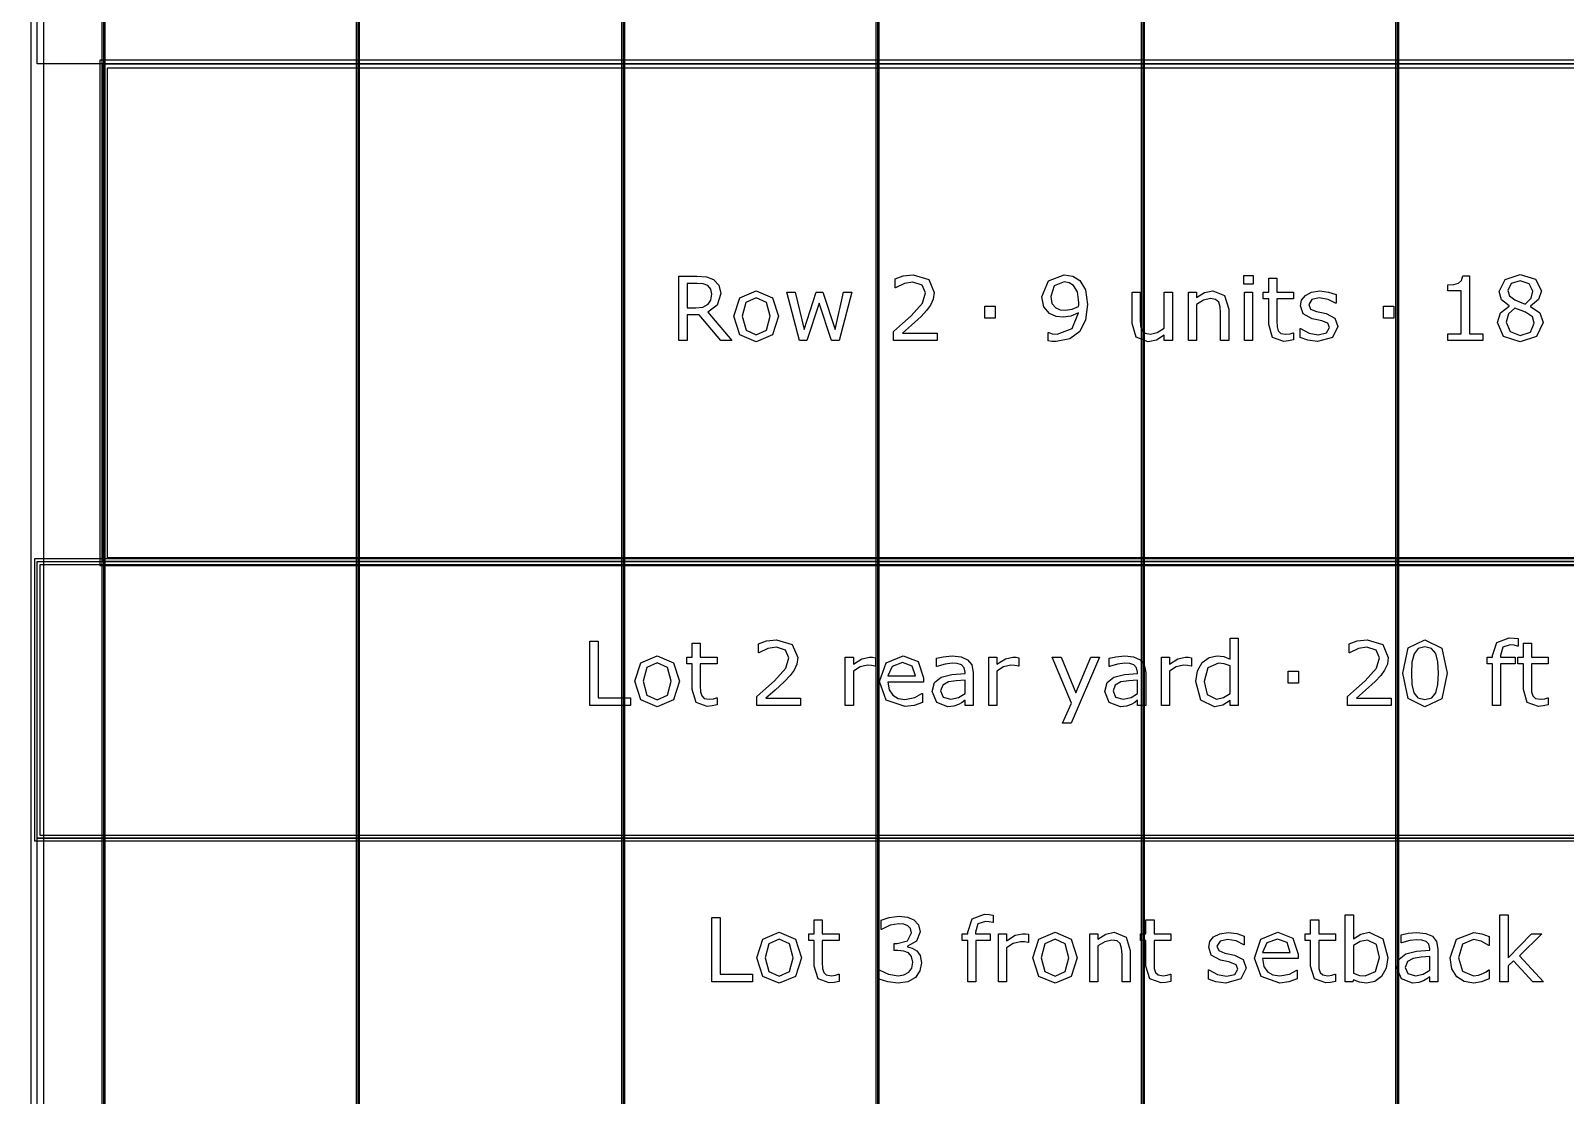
# Model space of a CAD drawing. Extents: x -1 to 182, y 89 to 480.
# Drawn here: x 4.6 to 41.33, y 407.66 to 433.12 of the extents above; entities that cross this region are included whole.
import ezdxf

# ---------------------------------------------------------------- set-up
doc = ezdxf.new("R2010")
doc.units = 0
doc.header["$MEASUREMENT"] = 0
doc.layers.add('Layer 1', color=7, linetype='Continuous')

msp = doc.modelspace()

# ---------------------------------------------------------------- linework, layer by layer
at = {"layer": 'Layer 1', "color": 7}
for points in [[(4.603848, 464.767334), (4.603848, 345.123108), (64.187733, 345.123108), (64.187733, 464.767334), (4.603848, 464.767334)], [(4.92114, 464.450042), (63.870439, 464.450042), (63.870439, 345.440402), (4.92114, 345.440402), (4.92114, 464.450042)], [(6.310201, 457.72953), (6.310201, 369.623391), (6.389783, 369.623391), (6.389783, 457.72953), (6.310201, 457.72953)], [(12.39561, 457.72953), (12.39561, 369.623391), (12.475192, 369.623391), (12.475192, 457.72953), (12.39561, 457.72953)], [(18.745602, 457.72953), (18.745602, 369.623391), (18.825184, 369.623391), (18.825184, 457.72953), (18.745602, 457.72953)], [(24.831011, 457.72953), (24.831011, 369.623391), (24.910593, 369.623391), (24.910593, 457.72953), (24.831011, 457.72953)], [(31.181003, 457.72953), (31.181003, 369.623391), (31.260585, 369.623391), (31.260585, 457.72953), (31.181003, 457.72953)], [(37.266412, 457.72953), (37.266412, 369.623391), (37.345994, 369.623391), (37.345994, 457.72953), (37.266412, 457.72953)], [(6.349992, 432.329562), (62.441588, 432.329562), (62.441588, 420.423327), (6.349992, 420.423327), (6.349992, 432.329562)], [(6.442493, 432.237061), (62.349087, 432.237061), (62.349087, 420.515828), (6.442493, 420.515828), (6.442493, 432.237061)], [(4.762494, 420.423327), (64.029086, 420.423327), (64.029086, 413.808752), (4.762494, 413.808752), (4.762494, 420.423327)], [(4.82864, 420.357181), (63.96294, 420.357181), (63.96294, 413.874898), (4.82864, 413.874898), (4.82864, 420.357181)]]:
    msp.add_lwpolyline(points, close=True, dxfattribs=at)
for points in [[(6.349992, 457.72953), (6.349992, 369.623391)], [(12.435401, 457.72953), (12.435401, 369.623391)], [(18.785393, 457.72953), (18.785393, 369.623391)], [(24.870802, 457.72953), (24.870802, 369.623391)], [(31.220794, 457.72953), (31.220794, 369.623391)], [(37.306203, 457.72953), (37.306203, 369.623391)], [(4.762494, 439.20872), (64.029086, 439.20872), (64.029086, 432.329562), (4.762494, 432.329562), (4.762494, 439.20872)], [(6.257491, 432.422063), (6.257491, 420.330826), (62.534089, 420.330826), (62.534089, 432.422063), (6.257491, 432.422063)], [(21.385748, 425.714987), (21.120131, 425.714987), (20.605435, 426.326835), (20.31708, 426.326835), (20.31708, 425.714987), (20.112442, 425.714987), (20.112442, 427.25391), (20.543423, 427.25391), (20.775967, 427.23531), (20.943398, 427.171233), (21.073622, 427.037907), (21.121165, 426.835337), (21.037449, 426.556284), (20.806972, 426.387819), (21.385748, 425.714987)], [(26.295003, 425.714987), (25.253207, 425.714987), (25.253207, 425.930995), (25.470248, 426.117029), (25.673853, 426.302031), (25.94567, 426.60692), (26.019051, 426.851868), (25.939469, 427.038937), (25.719328, 427.107149), (25.515723, 427.074076), (25.301783, 426.972791), (25.291448, 426.972791), (25.291448, 427.189831), (25.486785, 427.255977), (25.724496, 427.285949), (26.095532, 427.171228), (26.229891, 426.862203), (26.207153, 426.697871), (26.142041, 426.554213), (26.046956, 426.42812), (25.915698, 426.290661), (25.687288, 426.079823), (25.467147, 425.891721), (26.295003, 425.891721), (26.295003, 425.714987)], [(29.896844, 426.576948), (29.850336, 426.21108), (29.711845, 425.930995), (29.4762, 425.749094), (29.143405, 425.685015), (29.04212, 425.691206), (28.957368, 425.708775), (28.957368, 425.90618), (28.967714, 425.90618), (29.052462, 425.876208), (29.174419, 425.862767), (29.532019, 425.999194), (29.682913, 426.377466), (29.502047, 426.294784), (29.317045, 426.269992), (29.144445, 426.288592), (28.990449, 426.36094), (28.85299, 426.521137), (28.807517, 426.753679), (28.962544, 427.137118), (29.340815, 427.284911), (29.547521, 427.249772), (29.71392, 427.146421), (29.849312, 426.925245), (29.896852, 426.576945), (29.896844, 426.576948)], [(33.85939, 427.062707), (33.640281, 427.062707), (33.640281, 427.264245), (33.85939, 427.264245), (33.85939, 427.062707)], [(34.830905, 425.725332), (34.711017, 425.701573), (34.596294, 425.692259), (34.327578, 425.787345), (34.235593, 426.092235), (34.235593, 426.706149), (34.104336, 426.706149), (34.104336, 426.869447), (34.235593, 426.869447), (34.235593, 427.201211), (34.429897, 427.201211), (34.429897, 426.869447), (34.830905, 426.869447), (34.830905, 426.706149), (34.429897, 426.706149), (34.429897, 426.180084), (34.434025, 426.037458), (34.462965, 425.942375), (34.524975, 425.881396), (34.646932, 425.862796), (34.746151, 425.876237), (34.820565, 425.899997), (34.83091, 425.899997), (34.830905, 425.725332)], [(39.355687, 425.714987), (38.522666, 425.714987), (38.522666, 425.872083), (38.843057, 425.872083), (38.843057, 426.903544), (38.522666, 426.903544), (38.522666, 427.044104), (38.662191, 427.054449), (38.774845, 427.086487), (38.849259, 427.151601), (38.881297, 427.259088), (39.041494, 427.259088), (39.041494, 425.872094), (39.355687, 425.872094), (39.355687, 425.714987)], [(40.800559, 426.1439), (40.644497, 425.812139), (40.253822, 425.679848), (39.854881, 425.809038), (39.707087, 426.139767), (39.781501, 426.371277), (39.991308, 426.536642), (39.991308, 426.542833), (39.807338, 426.687525), (39.748428, 426.883896), (39.891055, 427.173284), (40.253822, 427.289039), (40.621759, 427.178451), (40.759218, 426.897332), (40.694106, 426.691661), (40.502903, 426.534565), (40.502903, 426.528373), (40.724078, 426.37541), (40.800559, 426.1439), (40.800559, 426.1439)], [(20.907225, 426.820862), (20.883454, 426.937649), (20.806974, 427.024466), (20.701554, 427.065808), (20.557894, 427.078217), (20.317081, 427.078217), (20.317081, 426.497375), (20.523787, 426.497375), (20.693285, 426.513911), (20.816275, 426.577991), (20.884488, 426.677209), (20.907226, 426.82087), (20.907225, 426.820862)], [(22.500924, 426.291696), (22.35623, 425.846244), (21.968657, 425.682949), (21.579017, 425.846244), (21.435357, 426.291696), (21.579017, 426.737145), (21.968657, 426.901478), (22.35623, 426.737145), (22.500924, 426.291696), (22.500924, 426.291696)], [(24.253786, 426.869437), (23.95303, 425.714987), (23.773196, 425.714987), (23.476574, 426.604854), (23.182018, 425.714987), (23.003218, 425.714987), (22.699361, 426.869437), (22.901932, 426.869437), (23.113806, 425.975437), (23.40216, 426.869437), (23.562356, 426.869437), (23.857945, 425.975437), (24.058449, 426.869437), (24.253786, 426.869437)], [(29.688073, 426.62139), (29.655, 426.878739), (29.564049, 427.029634), (29.459663, 427.09578), (29.338741, 427.116443), (29.103095, 427.023424), (29.017315, 426.761942), (29.045218, 426.601745), (29.139269, 426.493226), (29.241589, 426.449816), (29.365612, 426.439471), (29.52891, 426.461167), (29.68394, 426.524211), (29.686056, 426.566587), (29.688173, 426.621364), (29.688073, 426.62139)], [(31.92876, 425.714987), (31.734458, 425.714987), (31.734458, 425.843146), (31.546355, 425.72429), (31.347918, 425.682949), (31.064732, 425.793536), (30.963445, 426.12013), (30.963445, 426.869437), (31.157749, 426.869437), (31.157749, 426.212115), (31.166004, 426.061218), (31.201143, 425.954765), (31.273491, 425.88862), (31.402682, 425.867956), (31.567011, 425.907228), (31.734445, 426.007481), (31.734445, 426.869442), (31.928747, 426.869442), (31.92876, 425.714987)], [(33.27648, 425.714987), (33.082178, 425.714987), (33.082178, 426.372312), (33.072864, 426.52114), (33.038757, 426.630693), (32.964343, 426.694772), (32.838253, 426.716468), (32.671857, 426.677193), (32.505458, 426.57694), (32.505458, 425.714987), (32.311154, 425.714987), (32.311154, 426.869437), (32.505458, 426.869437), (32.505458, 426.741281), (32.693561, 426.859102), (32.89303, 426.901478), (33.178285, 426.788821), (33.276469, 426.464294), (33.27648, 425.714987)], [(33.846987, 425.714987), (33.652685, 425.714987), (33.652685, 426.869437), (33.846987, 426.869437), (33.846987, 425.714987)], [(35.890271, 426.047793), (35.759012, 425.788377), (35.402446, 425.687092), (35.166801, 425.717064), (34.988001, 425.784244), (34.988001, 426.002319), (34.998346, 426.002319), (35.202985, 425.891731), (35.418993, 425.851425), (35.619497, 425.892766), (35.691845, 426.022988), (35.65257, 426.126342), (35.501676, 426.186286), (35.393154, 426.207982), (35.272232, 426.234853), (35.056224, 426.352677), (34.993179, 426.544912), (35.022119, 426.67927), (35.112035, 426.791924), (35.258796, 426.868407), (35.4593, 426.897345), (35.668072, 426.871495), (35.844805, 426.810519), (35.844805, 426.602779), (35.83446, 426.602779), (35.653594, 426.694764), (35.444819, 426.733004), (35.264987, 426.691663), (35.191605, 426.570741), (35.236047, 426.463254), (35.376607, 426.404342), (35.496498, 426.379551), (35.608117, 426.356823), (35.816889, 426.250371), (35.890271, 426.047798), (35.890271, 426.047793)], [(40.555613, 426.895276), (40.46983, 427.070975), (40.25279, 427.137121), (40.038848, 427.07511), (39.956166, 426.907677), (39.997507, 426.778486), (40.124631, 426.682369), (40.234187, 426.633794), (40.374747, 426.584184), (40.516338, 426.725776), (40.555613, 426.895276), (40.555613, 426.895276)], [(22.300419, 426.291696), (22.21257, 426.624491), (21.968657, 426.734044), (21.722678, 426.624491), (21.635861, 426.291696), (21.723711, 425.961999), (21.968657, 425.850379), (22.211536, 425.960967), (22.300419, 426.291696), (22.300419, 426.291696)], [(27.685097, 426.243118), (27.438085, 426.243118), (27.438085, 426.535607), (27.685097, 426.535607), (27.685097, 426.243118)], [(37.229723, 426.243129), (36.982708, 426.243129), (36.982708, 426.535618), (37.229723, 426.535618), (37.229723, 426.243129)], [(40.587651, 426.124265), (40.545278, 426.276191), (40.38198, 426.391946), (40.275528, 426.434322), (40.12153, 426.489099), (39.97167, 426.35164), (39.915859, 426.155269), (40.011977, 425.924793), (40.255891, 425.833843), (40.496701, 425.911358), (40.587651, 426.124265), (40.587651, 426.124265)], [(4.696348, 420.489473), (4.696348, 413.742606), (64.095232, 413.742606), (64.095232, 420.489473), (4.696348, 420.489473)], [(18.957475, 416.983748), (17.983893, 416.983748), (17.983893, 418.522671), (18.188531, 418.522671), (18.188531, 417.165649), (18.957475, 417.165649), (18.957475, 416.983748)], [(21.030731, 416.994083), (20.910842, 416.970323), (20.79612, 416.96101), (20.527403, 417.056096), (20.435419, 417.360985), (20.435419, 417.9749), (20.304161, 417.9749), (20.304161, 418.138198), (20.435419, 418.138198), (20.435419, 418.469961), (20.629723, 418.469961), (20.629723, 418.138198), (21.030731, 418.138198), (21.030731, 417.9749), (20.629723, 417.9749), (20.629723, 417.448835), (20.633858, 417.306209), (20.662797, 417.211125), (20.724808, 417.150147), (20.846765, 417.131547), (20.945983, 417.144988), (21.020397, 417.168747), (21.030732, 417.168747), (21.030731, 416.994083)], [(23.026472, 416.983748), (21.984677, 416.983748), (21.984677, 417.199756), (22.201718, 417.38579), (22.405323, 417.570792), (22.67714, 417.875681), (22.750521, 418.120629), (22.670939, 418.307698), (22.450798, 418.37591), (22.247193, 418.342837), (22.033253, 418.241552), (22.022918, 418.241552), (22.022918, 418.458592), (22.218255, 418.524738), (22.455966, 418.55471), (22.827003, 418.439989), (22.961361, 418.130964), (22.938623, 417.966632), (22.87351, 417.822974), (22.778426, 417.696881), (22.647168, 417.559422), (22.418758, 417.348584), (22.198617, 417.160482), (23.026472, 417.160482), (23.026472, 416.983748)], [(33.504373, 416.983748), (33.310068, 416.983748), (33.310068, 417.10467), (33.135404, 416.992016), (32.937999, 416.95171), (32.609339, 417.110872), (32.488416, 417.552189), (32.529758, 417.813671), (32.643444, 418.009007), (32.806742, 418.128898), (33.001046, 418.170239), (33.162275, 418.150607), (33.310068, 418.091695), (33.310068, 418.591923), (33.504373, 418.591923), (33.504373, 416.983748)], [(37.162026, 416.983748), (36.120231, 416.983748), (36.120231, 417.199756), (36.337271, 417.38579), (36.540876, 417.570792), (36.812695, 417.875681), (36.886074, 418.120629), (36.806493, 418.307698), (36.586352, 418.37591), (36.382747, 418.342837), (36.168806, 418.241552), (36.15846, 418.241552), (36.15846, 418.458592), (36.353797, 418.524738), (36.591509, 418.55471), (36.962544, 418.439989), (37.096902, 418.130964), (37.074174, 417.966632), (37.00906, 417.822974), (36.913977, 417.696881), (36.782718, 417.559422), (36.554308, 417.348584), (36.334167, 417.160482), (37.162024, 417.160482), (37.162026, 416.983748)], [(38.505611, 417.753727), (38.375388, 417.14498), (37.973344, 416.95171), (37.568201, 417.148078), (37.441079, 417.751658), (37.57027, 418.357307), (37.973344, 418.553675), (38.377455, 418.354206), (38.505611, 417.753727), (38.505611, 417.753727)], [(38.233794, 417.284505), (38.282369, 417.480876), (38.29581, 417.753727), (38.282369, 418.026578), (38.232759, 418.222946), (38.133541, 418.342837), (37.973344, 418.383143), (37.812115, 418.342837), (37.711862, 418.22088), (37.663287, 418.021411), (37.650878, 417.751658), (37.662255, 417.481908), (37.710832, 417.287606), (37.80695, 417.164614), (37.973346, 417.122241), (38.134578, 417.162548), (38.233797, 417.284505), (38.233794, 417.284505)], [(40.20163, 418.403815), (40.191285, 418.403815), (40.107568, 418.422415), (40.016618, 418.432761), (39.834717, 418.376952), (39.778906, 418.17748), (39.778906, 418.138206), (40.129272, 418.138206), (40.129272, 417.974908), (39.785108, 417.974908), (39.785108, 416.983748), (39.590806, 416.983748), (39.590806, 417.9749), (39.459546, 417.9749), (39.459546, 418.138198), (39.590806, 418.138198), (39.590806, 418.176438), (39.693123, 418.491665), (39.988712, 418.602252), (40.105502, 418.596061), (40.201619, 418.581589), (40.20163, 418.403815)], [(40.924066, 416.994083), (40.804175, 416.970323), (40.689455, 416.96101), (40.420736, 417.056096), (40.328754, 417.360985), (40.328754, 417.9749), (40.197495, 417.9749), (40.197495, 418.138198), (40.328754, 418.138198), (40.328754, 418.469961), (40.523056, 418.469961), (40.523056, 418.138198), (40.924066, 418.138198), (40.924066, 417.9749), (40.523056, 417.9749), (40.523056, 417.448835), (40.527184, 417.306209), (40.556121, 417.211125), (40.618134, 417.150147), (40.740091, 417.131547), (40.839309, 417.144988), (40.913723, 417.168747), (40.924069, 417.168747), (40.924066, 416.994083)], [(20.130529, 417.560457), (19.985835, 417.115005), (19.598262, 416.95171), (19.208622, 417.115005), (19.064962, 417.560457), (19.208622, 418.005906), (19.598262, 418.170239), (19.985835, 418.005906), (20.130529, 417.560457), (20.130529, 417.560457)], [(19.930025, 417.560457), (19.842175, 417.893252), (19.598262, 418.002805), (19.352283, 417.893252), (19.265466, 417.560457), (19.353316, 417.23076), (19.598262, 417.11914), (19.841141, 417.229728), (19.930025, 417.560457), (19.930025, 417.560457)], [(24.819642, 417.926325), (24.809308, 417.926325), (24.724559, 417.940798), (24.628441, 417.945957), (24.454808, 417.90565), (24.293578, 417.803331), (24.293578, 416.983748), (24.099275, 416.983748), (24.099275, 418.138198), (24.293578, 418.138198), (24.293578, 417.967666), (24.497183, 418.098923), (24.67805, 418.138198), (24.75143, 418.135102), (24.819643, 418.125789), (24.819642, 417.926325)], [(25.968925, 417.54082), (25.118332, 417.54082), (25.150371, 417.354783), (25.238221, 417.225593), (25.365345, 417.151179), (25.528642, 417.126387), (25.76532, 417.172896), (25.935852, 417.265915), (25.946187, 417.265915), (25.946187, 417.054042), (25.745682, 416.984796), (25.530709, 416.95689), (25.082158, 417.11192), (24.920928, 417.554268), (25.074923, 418.003853), (25.482133, 418.170252), (25.8418, 418.033825), (25.968924, 417.646253), (25.968925, 417.54082)], [(25.779789, 417.689648), (25.702275, 417.926325), (25.471798, 418.010042), (25.222718, 417.918057), (25.118332, 417.689648), (25.779789, 417.689648)], [(27.160583, 416.983748), (26.967313, 416.983748), (26.967313, 417.106737), (26.897032, 417.057127), (26.812283, 417.007518), (26.700663, 416.968246), (26.552867, 416.95171), (26.288285, 417.055061), (26.179764, 417.318612), (26.235575, 417.530485), (26.396805, 417.658641), (26.650019, 417.721686), (26.967313, 417.746477), (26.967313, 417.776449), (26.943553, 417.886005), (26.877407, 417.954217), (26.778189, 417.986256), (26.657266, 417.994511), (26.486735, 417.973847), (26.292432, 417.915969), (26.282098, 417.915969), (26.282098, 418.113372), (26.446428, 418.147479), (26.658302, 418.166079), (26.870175, 418.145416), (27.027271, 418.077201), (27.126489, 417.954212), (27.160597, 417.767144), (27.160583, 416.983748)], [(28.255088, 417.926325), (28.244743, 417.926325), (28.159995, 417.940798), (28.063877, 417.945957), (27.890244, 417.90565), (27.729013, 417.803331), (27.729013, 416.983748), (27.534711, 416.983748), (27.534711, 418.138198), (27.729013, 418.138198), (27.729013, 417.967666), (27.93262, 418.098923), (28.113486, 418.138198), (28.186866, 418.135102), (28.255081, 418.125789), (28.255088, 417.926325)], [(30.180549, 418.138198), (29.506688, 416.557936), (29.29895, 416.557936), (29.513924, 417.039559), (29.054005, 418.138198), (29.264843, 418.138198), (29.619345, 417.282438), (29.976944, 418.138198), (30.180549, 418.138198)], [(31.290557, 416.983748), (31.097287, 416.983748), (31.097287, 417.106737), (31.027008, 417.057127), (30.94226, 417.007518), (30.830637, 416.968246), (30.682844, 416.95171), (30.418261, 417.055061), (30.309739, 417.318612), (30.365551, 417.530485), (30.52678, 417.658641), (30.779993, 417.721686), (31.097287, 417.746477), (31.097287, 417.776449), (31.073527, 417.886005), (31.007381, 417.954217), (30.908163, 417.986256), (30.78724, 417.994511), (30.616709, 417.973847), (30.422404, 417.915969), (30.412059, 417.915969), (30.412059, 418.113372), (30.576389, 418.147479), (30.788262, 418.166079), (31.000137, 418.145416), (31.157233, 418.077201), (31.256452, 417.954212), (31.290557, 417.767144), (31.290557, 416.983748)], [(32.385062, 417.926325), (32.374717, 417.926325), (32.289969, 417.940798), (32.193848, 417.945957), (32.020216, 417.90565), (31.858987, 417.803331), (31.858987, 416.983748), (31.664682, 416.983748), (31.664682, 418.138198), (31.858987, 418.138198), (31.858987, 417.967666), (32.062591, 418.098923), (32.243458, 418.138198), (32.31684, 418.135102), (32.385052, 418.125789), (32.385062, 417.926325)], [(33.310068, 417.267968), (33.310068, 417.93046), (33.169509, 417.979035), (33.034119, 417.992476), (32.77987, 417.878787), (32.68892, 417.556327), (32.759199, 417.243169), (32.98451, 417.136717), (33.15194, 417.172888), (33.310068, 417.267974), (33.310068, 417.267968)], [(34.94821, 417.511879), (34.701198, 417.511879), (34.701198, 417.804368), (34.94821, 417.804368), (34.94821, 417.511879)], [(26.967313, 417.267968), (26.967313, 417.589394), (26.757506, 417.57389), (26.567337, 417.543918), (26.431945, 417.469504), (26.380269, 417.332045), (26.440213, 417.182183), (26.623148, 417.132573), (26.810217, 417.171848), (26.967313, 417.267966), (26.967313, 417.267968)], [(31.097287, 417.267968), (31.097287, 417.589394), (30.88748, 417.57389), (30.697311, 417.543918), (30.561921, 417.469504), (30.510243, 417.332045), (30.57019, 417.182183), (30.753122, 417.132573), (30.94019, 417.171848), (31.097287, 417.267966), (31.097287, 417.267968)], [(4.762494, 413.808752), (64.029086, 413.808752), (64.029086, 406.929594), (4.762494, 406.929594), (4.762494, 413.808752)], [(21.878224, 410.369173), (20.904641, 410.369173), (20.904641, 411.908096), (21.109279, 411.908096), (21.109279, 410.551074), (21.878224, 410.551074), (21.878224, 410.369173)], [(23.95148, 410.379508), (23.83159, 410.355748), (23.716869, 410.346435), (23.448152, 410.441521), (23.356168, 410.74641), (23.356168, 411.360325), (23.22491, 411.360325), (23.22491, 411.523623), (23.356168, 411.523623), (23.356168, 411.855386), (23.550471, 411.855386), (23.550471, 411.523623), (23.95148, 411.523623), (23.95148, 411.360325), (23.550471, 411.360325), (23.550471, 410.83426), (23.554606, 410.691634), (23.583545, 410.59655), (23.645557, 410.535572), (23.767513, 410.516972), (23.866731, 410.530413), (23.941145, 410.554172), (23.95148, 410.554172), (23.95148, 410.379508)], [(25.811829, 411.110212), (25.893477, 410.998592), (25.925517, 410.82496), (25.887276, 410.63169), (25.779789, 410.478726), (25.596855, 410.371239), (25.367412, 410.337135), (25.115231, 410.368138), (24.911626, 410.434284), (24.911626, 410.650292), (24.927128, 410.650292), (25.133834, 410.554175), (25.363277, 410.515935), (25.501769, 410.53763), (25.620625, 410.60171), (25.690905, 410.70196), (25.714675, 410.840454), (25.687803, 410.97688), (25.615456, 411.062661), (25.502802, 411.106071), (25.360175, 411.11848), (25.267158, 411.11848), (25.267158, 411.290046), (25.339504, 411.290046), (25.589618, 411.355157), (25.683669, 411.547395), (25.659899, 411.644545), (25.593753, 411.713792), (25.498669, 411.751), (25.383947, 411.761345), (25.175175, 411.726206), (24.966402, 411.626987), (24.956068, 411.626987), (24.956068, 411.842993), (25.151404, 411.909139), (25.389115, 411.940145), (25.587553, 411.919481), (25.742582, 411.853335), (25.855236, 411.733445), (25.893477, 411.569115), (25.802526, 411.344839), (25.58962, 411.224951), (25.58962, 411.210478), (25.703308, 411.175339), (25.811828, 411.110225), (25.811829, 411.110212)], [(27.641171, 411.78924), (27.630826, 411.78924), (27.547109, 411.80784), (27.456159, 411.818186), (27.274258, 411.762377), (27.21845, 411.562905), (27.21845, 411.523631), (27.568816, 411.523631), (27.568816, 411.360333), (27.224649, 411.360333), (27.224649, 410.369173), (27.030347, 410.369173), (27.030347, 411.360325), (26.89909, 411.360325), (26.89909, 411.523623), (27.030347, 411.523623), (27.030347, 411.561863), (27.132667, 411.87709), (27.428256, 411.987677), (27.545043, 411.981486), (27.641161, 411.967014), (27.641171, 411.78924)], [(31.891036, 410.379518), (31.771148, 410.355759), (31.656425, 410.346445), (31.387709, 410.441531), (31.295724, 410.746421), (31.295724, 411.360335), (31.164467, 411.360335), (31.164467, 411.523633), (31.295724, 411.523633), (31.295724, 411.855397), (31.490028, 411.855397), (31.490028, 411.523633), (31.891036, 411.523633), (31.891036, 411.360335), (31.490028, 411.360335), (31.490028, 410.83427), (31.494156, 410.691644), (31.523096, 410.596561), (31.585106, 410.535582), (31.707063, 410.516982), (31.806282, 410.530423), (31.880696, 410.554183), (31.891041, 410.554183), (31.891036, 410.379518)], [(35.83291, 410.379518), (35.713022, 410.355759), (35.598299, 410.346445), (35.329583, 410.441531), (35.237598, 410.746421), (35.237598, 411.360335), (35.106341, 411.360335), (35.106341, 411.523633), (35.237598, 411.523633), (35.237598, 411.855397), (35.431902, 411.855397), (35.431902, 411.523633), (35.83291, 411.523633), (35.83291, 411.360335), (35.431902, 411.360335), (35.431902, 410.83427), (35.43603, 410.691644), (35.46497, 410.596561), (35.52698, 410.535582), (35.648937, 410.516982), (35.748156, 410.530423), (35.82257, 410.554183), (35.832915, 410.554183), (35.83291, 410.379518)], [(37.083477, 410.955193), (37.042136, 410.694745), (36.932583, 410.500441), (36.771354, 410.377452), (36.578084, 410.337145), (36.406518, 410.360905), (36.261822, 410.422918), (36.249421, 410.369173), (36.067521, 410.369173), (36.067521, 411.977343), (36.261822, 411.977343), (36.261822, 411.4027), (36.435455, 411.512254), (36.642161, 411.555664), (36.964621, 411.398568), (37.083477, 410.955182), (37.083477, 410.955193)], [(40.808311, 410.369173), (40.551996, 410.369173), (40.088976, 410.874569), (39.962886, 410.754678), (39.962886, 410.369173), (39.768582, 410.369173), (39.768582, 411.977343), (39.962886, 411.977343), (39.962886, 410.945882), (40.524091, 411.523623), (40.769036, 411.523623), (40.232637, 410.990324), (40.808311, 410.369173)], [(23.051277, 410.945882), (22.906583, 410.50043), (22.51901, 410.337135), (22.129371, 410.50043), (21.98571, 410.945882), (22.129371, 411.391331), (22.51901, 411.555664), (22.906583, 411.391331), (23.051277, 410.945882), (23.051277, 410.945882)], [(22.850773, 410.945882), (22.762923, 411.278677), (22.51901, 411.38823), (22.273031, 411.278677), (22.186215, 410.945882), (22.274065, 410.616185), (22.51901, 410.504565), (22.761889, 410.615153), (22.850773, 410.945882), (22.850773, 410.945882)], [(28.48453, 411.31175), (28.474184, 411.31175), (28.389436, 411.326223), (28.293318, 411.331382), (28.119685, 411.291075), (27.958454, 411.188756), (27.958454, 410.369173), (27.764152, 410.369173), (27.764152, 411.523623), (27.958454, 411.523623), (27.958454, 411.353091), (28.162058, 411.484348), (28.342927, 411.523623), (28.416307, 411.520527), (28.484519, 411.51124), (28.48453, 411.31175)], [(29.651383, 410.945882), (29.506688, 410.50043), (29.119116, 410.337135), (28.729475, 410.50043), (28.585817, 410.945882), (28.729475, 411.391331), (29.119116, 411.555664), (29.506688, 411.391331), (29.651383, 410.945882), (29.651383, 410.945882)], [(29.450879, 410.945882), (29.36303, 411.278677), (29.119116, 411.38823), (28.873136, 411.278677), (28.786321, 410.945882), (28.87417, 410.616185), (29.119116, 410.504565), (29.361995, 410.615153), (29.450879, 410.945882), (29.450879, 410.945882)], [(30.917455, 410.369173), (30.72315, 410.369173), (30.72315, 411.026498), (30.713837, 411.175326), (30.679732, 411.284879), (30.605318, 411.348958), (30.479229, 411.370654), (30.31283, 411.331379), (30.146431, 411.231126), (30.146431, 410.369173), (29.952129, 410.369173), (29.952129, 411.523623), (30.146431, 411.523623), (30.146431, 411.395467), (30.334534, 411.513288), (30.534005, 411.555664), (30.819258, 411.443007), (30.917444, 411.11848), (30.917455, 410.369173)], [(33.694542, 410.701979), (33.563285, 410.442563), (33.206717, 410.341278), (32.971071, 410.37125), (32.792271, 410.43843), (32.792271, 410.656505), (32.802617, 410.656505), (33.007253, 410.545917), (33.223261, 410.505611), (33.423765, 410.546952), (33.496113, 410.677174), (33.456838, 410.780528), (33.305944, 410.840472), (33.197422, 410.862168), (33.0765, 410.889039), (32.860494, 411.006863), (32.797447, 411.199098), (32.826387, 411.333456), (32.916303, 411.44611), (33.063064, 411.522593), (33.263568, 411.551531), (33.472342, 411.525681), (33.649073, 411.464705), (33.649073, 411.256965), (33.638728, 411.256965), (33.457862, 411.34895), (33.24909, 411.38719), (33.069256, 411.345849), (32.995873, 411.224927), (33.040315, 411.11744), (33.180875, 411.058528), (33.300766, 411.033737), (33.412385, 411.011009), (33.62116, 410.904557), (33.694539, 410.701984), (33.694542, 410.701979)], [(34.938907, 410.926255), (34.088315, 410.926255), (34.120354, 410.740219), (34.208206, 410.611028), (34.335327, 410.536614), (34.498625, 410.511823), (34.735303, 410.558331), (34.905835, 410.651351), (34.91618, 410.651351), (34.91618, 410.439478), (34.715673, 410.370231), (34.5007, 410.342326), (34.05215, 410.497356), (33.890921, 410.939704), (34.044916, 411.389289), (34.452125, 411.555688), (34.811794, 411.419261), (34.938915, 411.031689), (34.938907, 410.926255)], [(34.749773, 411.075083), (34.672258, 411.311761), (34.441782, 411.395477), (34.192701, 411.303492), (34.088315, 411.075083), (34.749773, 411.075083)], [(36.882973, 410.950033), (36.814761, 411.263194), (36.59462, 411.370681), (36.423054, 411.333472), (36.261822, 411.239421), (36.261822, 410.577963), (36.403417, 410.526288), (36.538809, 410.511815), (36.790988, 410.617235), (36.882973, 410.950031), (36.882973, 410.950033)], [(38.283403, 410.369173), (38.090133, 410.369173), (38.090133, 410.492162), (38.019855, 410.442552), (37.935104, 410.392943), (37.823484, 410.353671), (37.675688, 410.337135), (37.411105, 410.440486), (37.302586, 410.704037), (37.358397, 410.91591), (37.519626, 411.044066), (37.77284, 411.107111), (38.090133, 411.131902), (38.090133, 411.161874), (38.066374, 411.27143), (38.000228, 411.339642), (37.901009, 411.371681), (37.780087, 411.379936), (37.609553, 411.359272), (37.415251, 411.301394), (37.404906, 411.301394), (37.404906, 411.498797), (37.569236, 411.532904), (37.781108, 411.551504), (37.992981, 411.530841), (38.150077, 411.462626), (38.249296, 411.339637), (38.283403, 411.152569), (38.283403, 410.369173)], [(39.511232, 410.441521), (39.326233, 410.369173), (39.141232, 410.343323), (38.911788, 410.379497), (38.732988, 410.491119), (38.616198, 410.679222), (38.574857, 410.944837), (38.729887, 411.389254), (39.141232, 411.550483), (39.335533, 411.52258), (39.511232, 411.454365), (39.511232, 411.23836), (39.500887, 411.23836), (39.31692, 411.344812), (39.132953, 411.382021), (38.871471, 411.270398), (38.776385, 410.944837), (38.869402, 410.623411), (39.132953, 410.511789), (39.252841, 410.527293), (39.362394, 410.5676), (39.441978, 410.613076), (39.500887, 410.655449), (39.511232, 410.655449), (39.511232, 410.441521)], [(38.090133, 410.653393), (38.090133, 410.974819), (37.880327, 410.959315), (37.690158, 410.929343), (37.554765, 410.854929), (37.50309, 410.71747), (37.563034, 410.567608), (37.745969, 410.517998), (37.933037, 410.557273), (38.090133, 410.653391), (38.090133, 410.653393)]]:
    msp.add_lwpolyline(points, dxfattribs=at)

doc.saveas('drawing.dxf')
